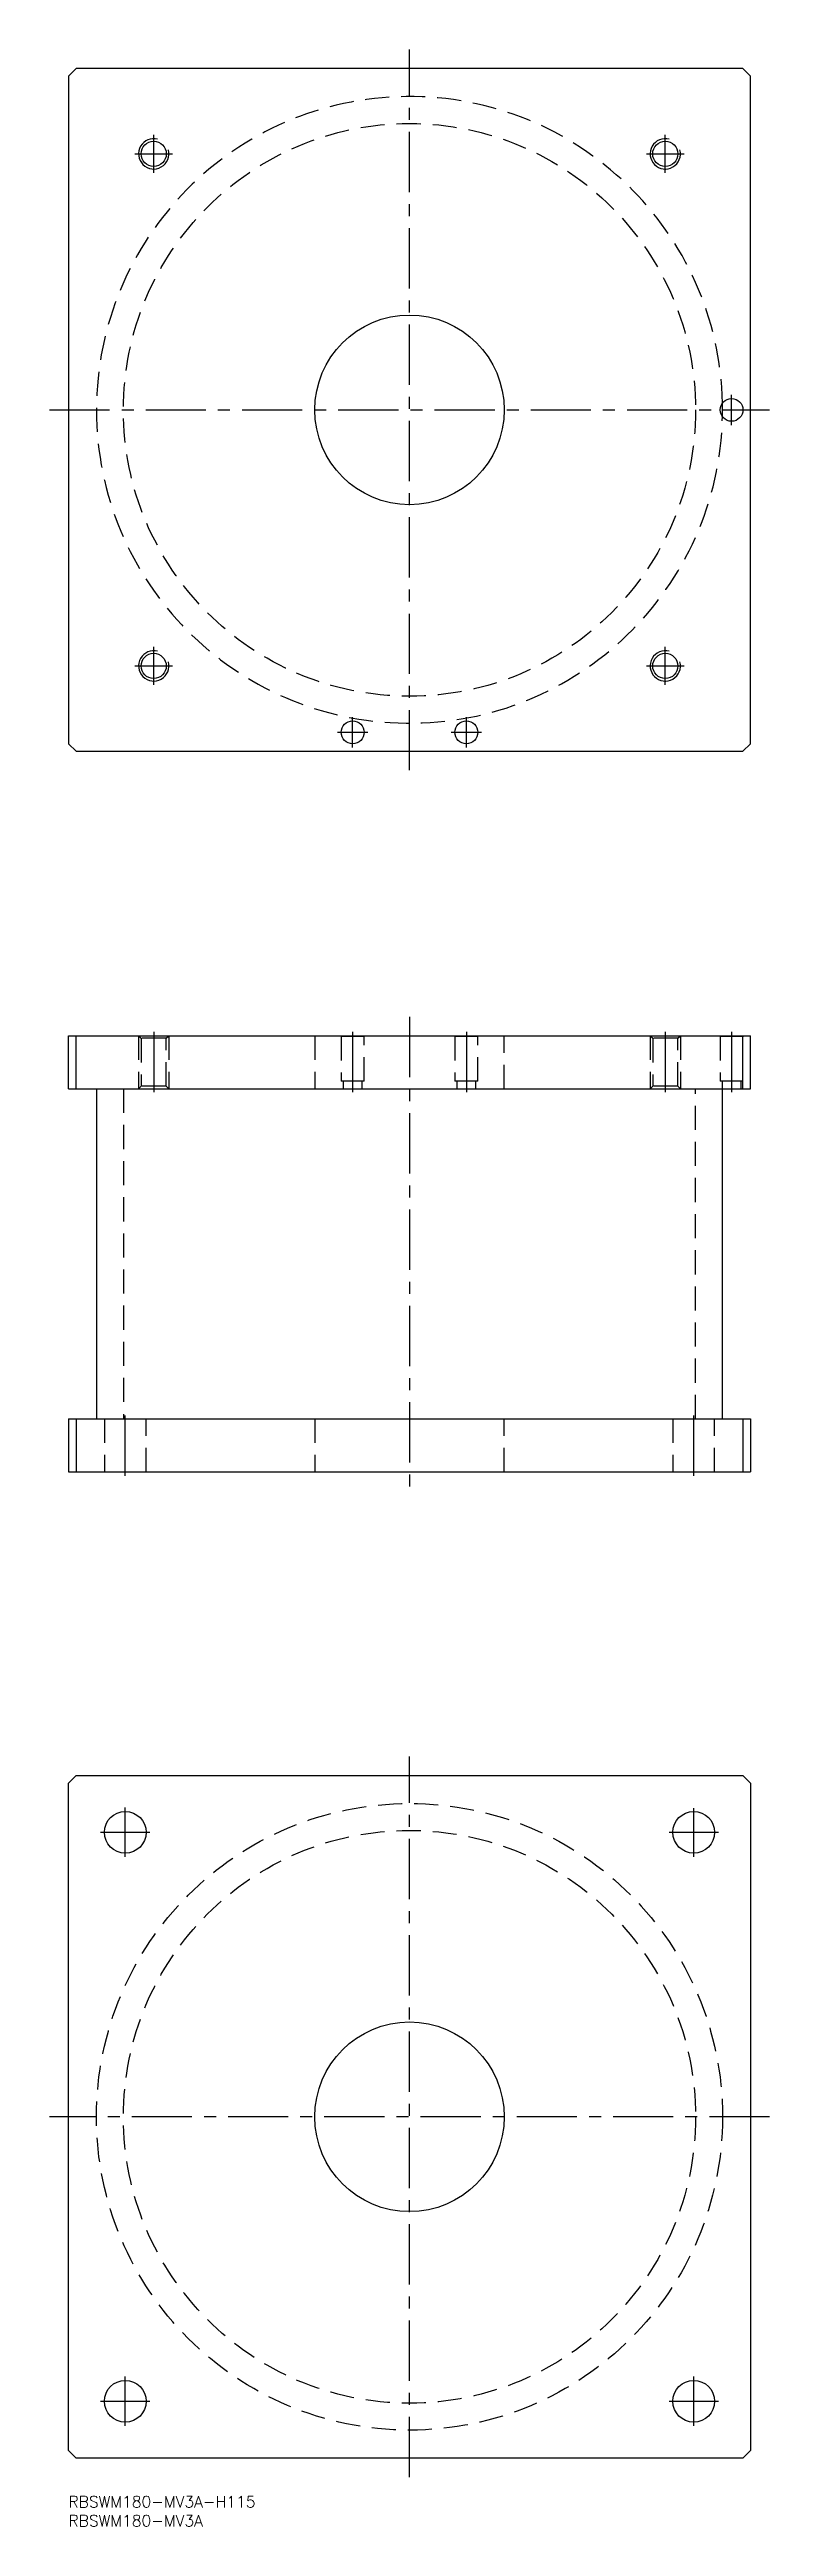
# Model space of a CAD drawing. Extents: x -5 to 185, y -8 to 645.
import ezdxf

# ---------------------------------------------------------------- set-up
doc = ezdxf.new("R2010")
doc.units = 0
doc.header["$LTSCALE"] = 0.5
doc.linetypes.add('CENTER', pattern=[50.8, 31.75, -6.35, 6.35, -6.35])
doc.linetypes.add('DASHED', pattern=[19.05, 12.7, -6.35])
for name, color, linetype in [('MSM_CENTER', 1, 'CENTER'), ('MSM_CONTINUOUS', 7, 'CONTINUOUS'), ('MSM_DASHED', 4, 'DASHED'), ('MSM_NARROW', 5, 'CONTINUOUS'), ('MSM_PART_NUMBER', 7, 'CONTINUOUS')]:
    doc.layers.add(name, color=color, linetype=linetype)
doc.styles.get("Standard").update_dxf_attribs({"font": 'txt.shx', "height": 3, "bigfont": 'bigfont.shx'})

msp = doc.modelspace()

# ---------------------------------------------------------------- linework, layer by layer
at = {"layer": 'MSM_CENTER'}
for p, q in [((90, 455), (90, 645)), ((22.5, 612.5), (22.5, 622.5)), ((157.5, 612.5), (157.5, 622.5)), ((17.5, 617.5), (27.5, 617.5)), ((152.5, 617.5), (162.5, 617.5)), ((-5, 550), (185, 550)), ((175, 546), (175, 554)), ((22.5, 477.5), (22.5, 487.5)), ((157.5, 477.5), (157.5, 487.5)), ((17.5, 482.5), (27.5, 482.5)), ((152.5, 482.5), (162.5, 482.5)), ((71, 465), (79, 465)), ((75, 461), (75, 469)), ((101, 465), (109, 465)), ((105, 461), (105, 469)), ((22.5, 386), (22.5, 370)), ((75, 386), (75, 370)), ((90, 390), (90, 265)), ((105, 386), (105, 370)), ((157.5, 386), (157.5, 370)), ((175, 386), (175, 370)), ((15, 269), (15, 285)), ((165, 269), (165, 285)), ((90, 5), (90, 195)), ((15, 168.5), (15, 181.5)), ((165, 168.5), (165, 181.4)), ((8.5, 175), (21.5, 175)), ((158.5, 175), (171.5, 175)), ((185, 100), (-5, 100)), ((15, 18.5), (15, 31.5)), ((165, 18.5), (165, 31.5)), ((8.5, 25), (21.5, 25)), ((158.5, 25), (171.5, 25))]:
    msp.add_line(p, q, dxfattribs=at)
at = {"layer": 'MSM_CONTINUOUS'}
for p, q in [((2, 640), (0, 638)), ((178, 640), (2, 640)), ((180, 638), (178, 640)), ((0, 638), (0, 462)), ((180, 462), (180, 638)), ((0, 462), (2, 460)), ((2, 460), (178, 460)), ((178, 460), (180, 462)), ((0, 385), (180, 385)), ((0, 371), (0, 385)), ((2, 371), (2, 385)), ((178, 371), (178, 385)), ((180, 371), (180, 385)), ((0, 371), (180, 371)), ((7.4, 371), (7.4, 284)), ((172.6, 284), (172.6, 371)), ((0, 284), (180, 284)), ((0, 284), (0, 270)), ((2, 284), (2, 270)), ((178, 284), (178, 270)), ((180, 284), (180, 270)), ((0, 270), (180, 270)), ((0, 188), (2, 190)), ((2, 190), (178, 190)), ((178, 190), (180, 188)), ((0, 12), (0, 188)), ((180, 188), (180, 12)), ((2, 10), (0, 12)), ((178, 10), (2, 10)), ((180, 12), (178, 10))]:
    msp.add_line(p, q, dxfattribs=at)
for centre, radius in [((22.5, 617.5), 3.3235), ((157.5, 617.5), 3.3235), ((90, 550), 25), ((175, 550), 3), ((22.5, 482.5), 3.3235), ((157.5, 482.5), 3.3235), ((75, 465), 3), ((105, 465), 3), ((15, 175), 5.5), ((165, 175), 5.5), ((90, 100), 25), ((15, 25), 5.5), ((165, 25), 5.5)]:
    msp.add_circle(centre, radius, dxfattribs=at)
msp.add_arc((90, 550), 82.6, 358.7691532, 1.2308468, dxfattribs=at)
at = {"layer": 'MSM_DASHED'}
for p, q in [((18.5, 385), (19.1765, 384.3235)), ((18.5, 385), (18.5, 371)), ((19.1765, 384.3235), (19.1765, 371.6765)), ((25.8235, 384.3235), (19.1765, 384.3235)), ((25.8235, 384.3235), (26.5, 385)), ((25.8235, 371.6765), (25.8235, 384.3235)), ((26.5, 385), (26.5, 371)), ((65, 385), (65, 371)), ((71.8, 385), (72, 384.8)), ((72, 384.8), (72, 373)), ((78, 384.8), (72, 384.8)), ((78, 384.8), (78.2, 385)), ((78, 373), (78, 384.8)), ((101.8, 385), (102, 384.8)), ((102, 384.8), (102, 373)), ((108, 384.8), (102, 384.8)), ((108, 384.8), (108.2, 385)), ((108, 373), (108, 384.8)), ((115, 371), (115, 385)), ((153.5, 385), (154.1765, 384.3235)), ((153.5, 385), (153.5, 371)), ((154.1765, 384.3235), (154.1765, 371.6765)), ((160.8235, 384.3235), (154.1765, 384.3235)), ((160.8235, 384.3235), (161.5, 385)), ((160.8235, 371.6765), (160.8235, 384.3235)), ((161.5, 385), (161.5, 371)), ((171.8, 385), (172, 384.8)), ((172, 384.8), (172, 373)), ((178, 384.8), (172, 384.8)), ((178, 384.8), (178.2, 385)), ((78, 373), (72, 373)), ((72.5, 373), (72.5, 371)), ((77.5, 371), (77.5, 373)), ((108, 373), (102, 373)), ((102.5, 373), (102.5, 371)), ((107.5, 371), (107.5, 373)), ((178, 373), (172, 373)), ((172.5, 373), (172.5, 371)), ((177.5, 371), (177.5, 373)), ((14.5, 371), (14.5, 284)), ((19.1765, 371.6765), (18.5, 371)), ((25.8235, 371.6765), (19.1765, 371.6765)), ((26.5, 371), (25.8235, 371.6765)), ((154.1765, 371.6765), (153.5, 371)), ((160.8235, 371.6765), (154.1765, 371.6765)), ((161.5, 371), (160.8235, 371.6765)), ((165.5, 284), (165.5, 371)), ((9.5, 284), (9.5, 270)), ((20.5, 270), (20.5, 284)), ((65, 284), (65, 270)), ((115, 270), (115, 284)), ((159.5, 284), (159.5, 270)), ((170.5, 270), (170.5, 284))]:
    msp.add_line(p, q, dxfattribs=at)
for centre, radius in [((90, 550), 75.5), ((90, 100), 82.6), ((90, 100), 75.5)]:
    msp.add_circle(centre, radius, dxfattribs=at)
msp.add_arc((90, 550), 82.6, 1.2308468, 358.7691532, dxfattribs=at)
at = {"layer": 'MSM_NARROW'}
for centre in [(22.5, 617.5), (157.5, 617.5), (22.5, 482.5), (157.5, 482.5)]:
    msp.add_arc(centre, 4, 75, 15, dxfattribs=at)

# ---------------------------------------------------------------- texts
at = {"layer": 'MSM_PART_NUMBER'}
for s, p in [('RBSWM180-MV3A-H115', (0, -3)), ('RBSWM180-MV3A', (0, -8))]:
    msp.add_text(s, height=3, dxfattribs=at).set_placement(p)

doc.saveas('drawing.dxf')
